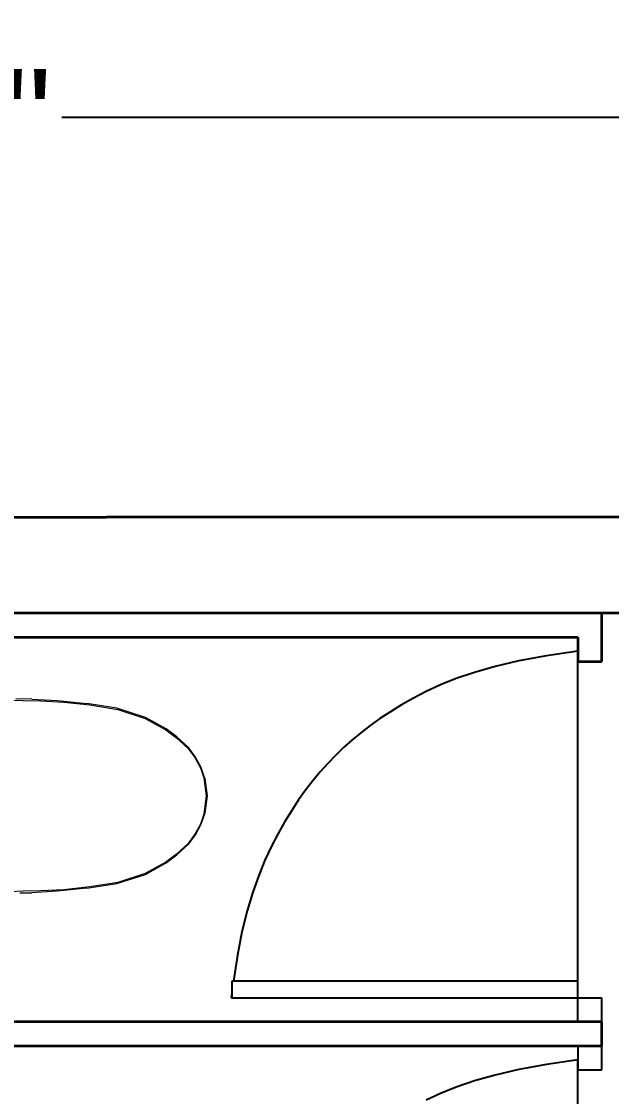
# Model space of a CAD drawing. Header units: millimetres. Extents: x 6923 to 14208, y 3430 to 4414.
# Drawn here: x 9170.3 to 9225.6, y 4236.8 to 4337.5 of the extents above; entities that cross this region are included whole.
import ezdxf

# ---------------------------------------------------------------- set-up
doc = ezdxf.new("R2010")
doc.units = ezdxf.units.MM
doc.layers.get('Defpoints').update_dxf_attribs({"color": 250})
for name, color, linetype, lineweight in [('dimension', 6, 'Continuous', 15), ('door', 104, 'Continuous', 25), ('Furniture', 252, 'Continuous', 0), ('wall', 160, 'Continuous', 35)]:
    doc.layers.add(name, color=color, linetype=linetype, lineweight=lineweight)
doc.layers.add('SectionCutEdges', color=7, linetype='Continuous')
doc.styles.get("Standard").update_dxf_attribs({"font": 'arial.ttf'})
doc.dimstyles.new('1 to 8', dxfattribs={"dimscale": 96, "dimtxt": 0.09375, "dimasz": 0.09375, "dimexe": 0.09375, "dimexo": 0.09375, "dimgap": 0.015625, "dimtad": 0, "dimtih": 1, "dimtoh": 1, "dimdec": 0, "dimrnd": 0.09375, "dimzin": 3, "dimdsep": 46, "dimlunit": 4, "dimtxsty": 'Standard', "dimcen": 0.09375, "dimadec": 0, "dimazin": 0, "dimtfac": 1, "dimtdec": 0, "dimtofl": 0, "dimtmove": 0, "dimatfit": 3, "dimfxl": 0.09375, "dimfxlon": 1, "dimtolj": 1, "dimtzin": 0, "dimarcsym": 0})

# ---------------------------------------------------------------- blocks, each defined once
blk = doc.blocks.new('*D74')
at = {"layer": 'Defpoints', "color": 0, "transparency": 16777216}
for p in [(9337.3, 4328.52), (8976.98, 4296.07), (9337.3, 4279.82)]:
    blk.add_point(p, dxfattribs=at)
at = {"layer": 'dimension', "color": 0, "lineweight": -2, "transparency": 16777216}
for p, q in [((8976.98, 4319.52), (8976.98, 4337.52)), ((9337.3, 4319.52), (9337.3, 4337.52)), ((8985.98, 4328.52), (9140.19, 4328.52)), ((9328.3, 4328.52), (9174.1, 4328.52))]:
    blk.add_line(p, q, dxfattribs=at)
at = {"layer": 'dimension', "color": 0, "transparency": 16777216}
for points in [[(8985.98, 4330.02), (8985.98, 4327.02), (8976.98, 4328.52)], [(9328.3, 4330.02), (9328.3, 4327.02), (9337.3, 4328.52)]]:
    blk.add_solid(points, dxfattribs=at)
at = {"layer": 'dimension', "color": 0, "transparency": 16777216, "insert": (9157.14, 4328.52), "char_height": 9, "attachment_point": 5}
blk.add_mtext('\\A1;30\'-0"', dxfattribs=at)

msp = doc.modelspace()

# ---------------------------------------------------------------- linework, layer by layer
at = {"layer": 'door'}
for p, q in [((9222.45, 4246.03), (9222.45, 4278.52)), ((9190.02, 4247.61), (9190.02, 4246.03)), ((9222.45, 4247.61), (9190.02, 4247.61)), ((9190.02, 4246.47), (9189.96, 4246.03)), ((9190.02, 4246.03), (9189.96, 4246.03)), ((9190.02, 4246.03), (9222.45, 4246.03)), ((9222.45, 4246.03), (9224.7, 4246.03)), ((9222.45, 4243.78), (9222.45, 4246.03)), ((9224.7, 4243.78), (9224.7, 4246.03)), ((9222.45, 4241.53), (9222.45, 4239.28)), ((9224.7, 4239.28), (9224.7, 4241.53)), ((9222.45, 4207.75), (9222.45, 4240.24)), ((9222.45, 4239.28), (9224.7, 4239.28))]:
    msp.add_line(p, q, dxfattribs=at)
for points in [[(9222.45, 4278.52), (9219.5, 4278.08), (9216.93, 4277.6), (9214.69, 4277.08), (9212.75, 4276.53), (9211.05, 4275.96), (9209.57, 4275.36), (9208.24, 4274.74), (9207.04, 4274.12), (9205.93, 4273.49), (9204.88, 4272.85), (9203.9, 4272.21), (9202.98, 4271.55), (9202.11, 4270.88), (9201.28, 4270.19), (9200.5, 4269.48), (9199.74, 4268.75), (9199.01, 4267.99), (9198.3, 4267.2), (9197.61, 4266.38), (9196.93, 4265.5), (9196.28, 4264.58), (9195.63, 4263.6), (9194.99, 4262.56), (9194.36, 4261.44), (9193.74, 4260.24), (9193.13, 4258.94), (9192.54, 4257.51), (9191.98, 4255.93), (9191.45, 4254.18), (9190.97, 4252.22), (9190.54, 4250.04), (9190.17, 4247.61)], [(9222.45, 4240.24), (9219.5, 4239.8), (9216.93, 4239.32), (9214.69, 4238.8), (9212.75, 4238.25), (9211.05, 4237.67), (9209.57, 4237.07), (9208.24, 4236.46)]]:
    msp.add_lwpolyline(points, dxfattribs=at)
at = {"layer": 'Furniture'}
for p, q in [((9169.25, 4273.94), (9170.47, 4273.9)), ((9171.28, 4274.02), (9169.78, 4274.06)), ((9170.47, 4273.9), (9172.13, 4273.86)), ((9171.28, 4274.02), (9173.65, 4273.89)), ((9172.13, 4273.86), (9174.28, 4273.74)), ((9173.65, 4273.89), (9176.45, 4273.62)), ((9174.28, 4273.74), (9176.73, 4273.49)), ((9179.24, 4273.18), (9176.45, 4273.62)), ((9176.73, 4273.49), (9179.33, 4273.06)), ((9181.92, 4272.32), (9179.24, 4273.18)), ((9179.33, 4273.06), (9181.91, 4272.22)), ((9181.91, 4272.22), (9183.84, 4271.16)), ((9183.88, 4271.23), (9181.92, 4272.32)), ((9183.84, 4271.16), (9184.85, 4270.41)), ((9184.88, 4270.49), (9183.88, 4271.23)), ((9184.85, 4270.41), (9185.94, 4269.4)), ((9185.99, 4269.45), (9184.88, 4270.49)), ((9185.94, 4269.4), (9186.57, 4268.55)), ((9186.62, 4268.6), (9185.99, 4269.45)), ((9186.57, 4268.55), (9187.08, 4267.6)), ((9187.14, 4267.62), (9186.62, 4268.6)), ((9187.08, 4267.6), (9187.41, 4266.66)), ((9187.47, 4266.68), (9187.14, 4267.62)), ((9187.41, 4266.66), (9187.61, 4264.96)), ((9187.47, 4266.68), (9187.49, 4266.58)), ((9187.49, 4266.58), (9187.7, 4264.96)), ((9187.61, 4264.96), (9187.41, 4263.25)), ((9187.7, 4264.96), (9187.49, 4263.33)), ((9187.41, 4263.25), (9187.08, 4262.32)), ((9187.14, 4262.3), (9187.47, 4263.23)), ((9187.49, 4263.33), (9187.47, 4263.23)), ((9187.08, 4262.32), (9186.57, 4261.37)), ((9186.62, 4261.32), (9187.14, 4262.3)), ((9186.57, 4261.37), (9185.94, 4260.51)), ((9185.99, 4260.47), (9186.62, 4261.32)), ((9185.94, 4260.51), (9184.85, 4259.5)), ((9184.88, 4259.43), (9185.99, 4260.47)), ((9183.84, 4258.76), (9181.91, 4257.69)), ((9184.85, 4259.5), (9183.84, 4258.76)), ((9183.88, 4258.68), (9184.88, 4259.43)), ((9181.92, 4257.59), (9183.88, 4258.68)), ((9176.45, 4256.3), (9179.24, 4256.74)), ((9179.33, 4256.85), (9176.73, 4256.43)), ((9179.24, 4256.74), (9181.92, 4257.59)), ((9181.91, 4257.69), (9179.33, 4256.85)), ((9170.47, 4256.02), (9169.25, 4255.97)), ((9170.15, 4255.87), (9171.28, 4255.89)), ((9172.13, 4256.06), (9170.47, 4256.02)), ((9173.65, 4256.02), (9171.28, 4255.89)), ((9174.28, 4256.17), (9172.13, 4256.06)), ((9176.45, 4256.3), (9173.65, 4256.02)), ((9176.73, 4256.43), (9174.28, 4256.17))]:
    msp.add_line(p, q, dxfattribs=at)
at = {"layer": 'SectionCutEdges'}
msp.add_line((9222.45, 4246.03), (9222.45, 4247.61), dxfattribs=at)
at = {"layer": 'wall'}
for p, q in [((9168.21, 4291.07), (9178.27, 4291.07)), ((9168.21, 4291.07), (9178.27, 4291.07)), ((9224.7, 4282.07), (9157.14, 4282.07)), ((9224.7, 4277.56), (9224.7, 4282.07)), ((9157.14, 4279.82), (9222.45, 4279.82)), ((9222.45, 4279.82), (9222.45, 4277.56)), ((9222.45, 4277.56), (9224.7, 4277.56)), ((9171.05, 4243.78), (9157.14, 4243.78)), ((9171.13, 4243.78), (9171.05, 4243.78)), ((9171.38, 4243.78), (9171.13, 4243.78)), ((9171.75, 4243.78), (9171.38, 4243.78)), ((9172.19, 4243.78), (9171.75, 4243.78)), ((9172.63, 4243.78), (9172.19, 4243.78)), ((9173, 4243.78), (9172.63, 4243.78)), ((9173.25, 4243.78), (9173, 4243.78)), ((9173.33, 4243.78), (9173.25, 4243.78)), ((9179.06, 4243.78), (9173.33, 4243.78)), ((9179.14, 4243.78), (9179.06, 4243.78)), ((9179.39, 4243.78), (9179.14, 4243.78)), ((9179.76, 4243.78), (9179.39, 4243.78)), ((9180.2, 4243.78), (9179.76, 4243.78)), ((9180.64, 4243.78), (9180.2, 4243.78)), ((9181.01, 4243.78), (9180.64, 4243.78)), ((9181.26, 4243.78), (9181.01, 4243.78)), ((9181.34, 4243.78), (9181.26, 4243.78)), ((9222.45, 4243.78), (9181.34, 4243.78)), ((9224.7, 4243.78), (9222.45, 4243.78)), ((9224.7, 4241.53), (9224.7, 4243.78)), ((9157.14, 4241.53), (9222.45, 4241.53)), ((9222.45, 4241.53), (9224.7, 4241.53))]:
    msp.add_line(p, q, dxfattribs=at)
for points in [[(10149.08, 3661.15), (10149.08, 4291.07), (9178.27, 4291.07)], [(9577.3, 4282.07), (9178.27, 4282.07)], [(10140.08, 3999.07), (10140.08, 4282.07), (9178.27, 4282.07)]]:
    msp.add_lwpolyline(points, dxfattribs=at)

# ---------------------------------------------------------------- dimensions: what is measured, and where the dimension line sits
at = {"layer": 'dimension', "color": 219, "true_color": 0x642165}
dim = msp.add_linear_dim(base=(9337.3, 4328.52), p1=(8976.98, 4296.07), p2=(9337.3, 4279.82), dimstyle='1 to 8', dxfattribs=at)
dim.commit()
dim.dimension.update_dxf_attribs({"geometry": '*D74', "text_midpoint": (9157.14, 4328.52)})

doc.saveas('drawing.dxf')
